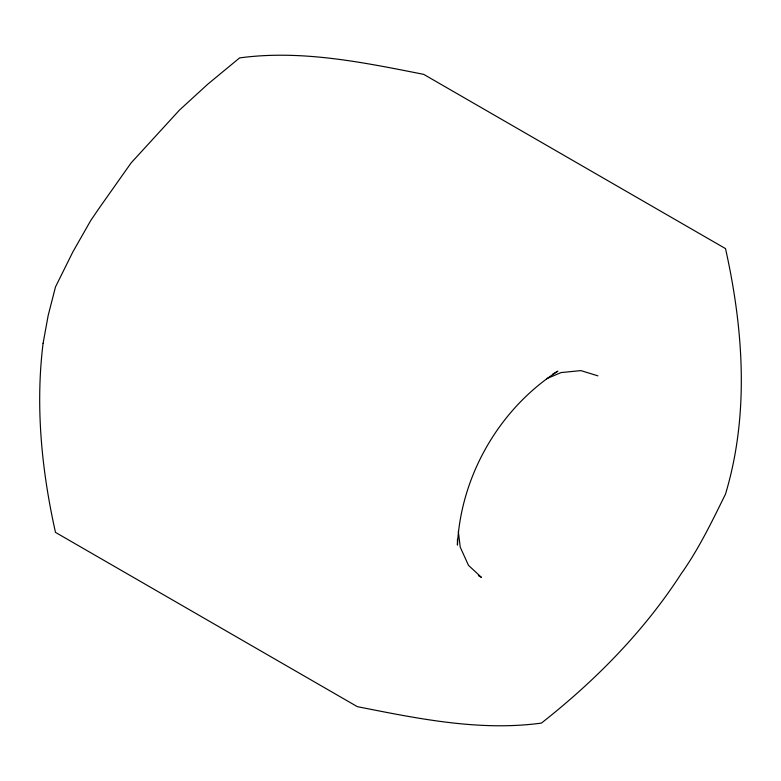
<?xml version="1.0" encoding="UTF-8"?>
<svg xmlns="http://www.w3.org/2000/svg" width="781" height="781" viewBox="0 0 781 781"><rect width="100%" height="100%" fill="white"/><g stroke="black" fill="none" stroke-linecap="round" stroke-linejoin="round"><path stroke-width="1.17" d="M552.821 374.079L557.859 371.17C499.459 408.736 460.78 475.736 457.441 545.099L457.441 539.29M546.466 378.775L561.041 372.576L580.888 370.604L597.934 375.866M478.382 575.626L481.545 577.462L468.473 565.327L460.243 547.159L458.33 531.431M43.082 343.367C35.252 406.55 41.666 470.484 55.49 532.388L357.317 706.649C417.689 718.598 479.739 731.485 541.418 723.089C595.151 680.847 643.827 631.517 681.042 573.976C698.761 549.082 712.047 521.405 725.51 494.07C749.496 414.311 743.444 328.996 725.51 248.612L423.683 74.351C363.311 62.402 301.261 49.515 239.582 57.911L207.658 84.289L179.474 110.092L131.101 162.926L99.958 207.024L90.791 220.418L72.77 252.097L55.49 286.93L48.168 315.504L43.082 343.367"/></g></svg>
